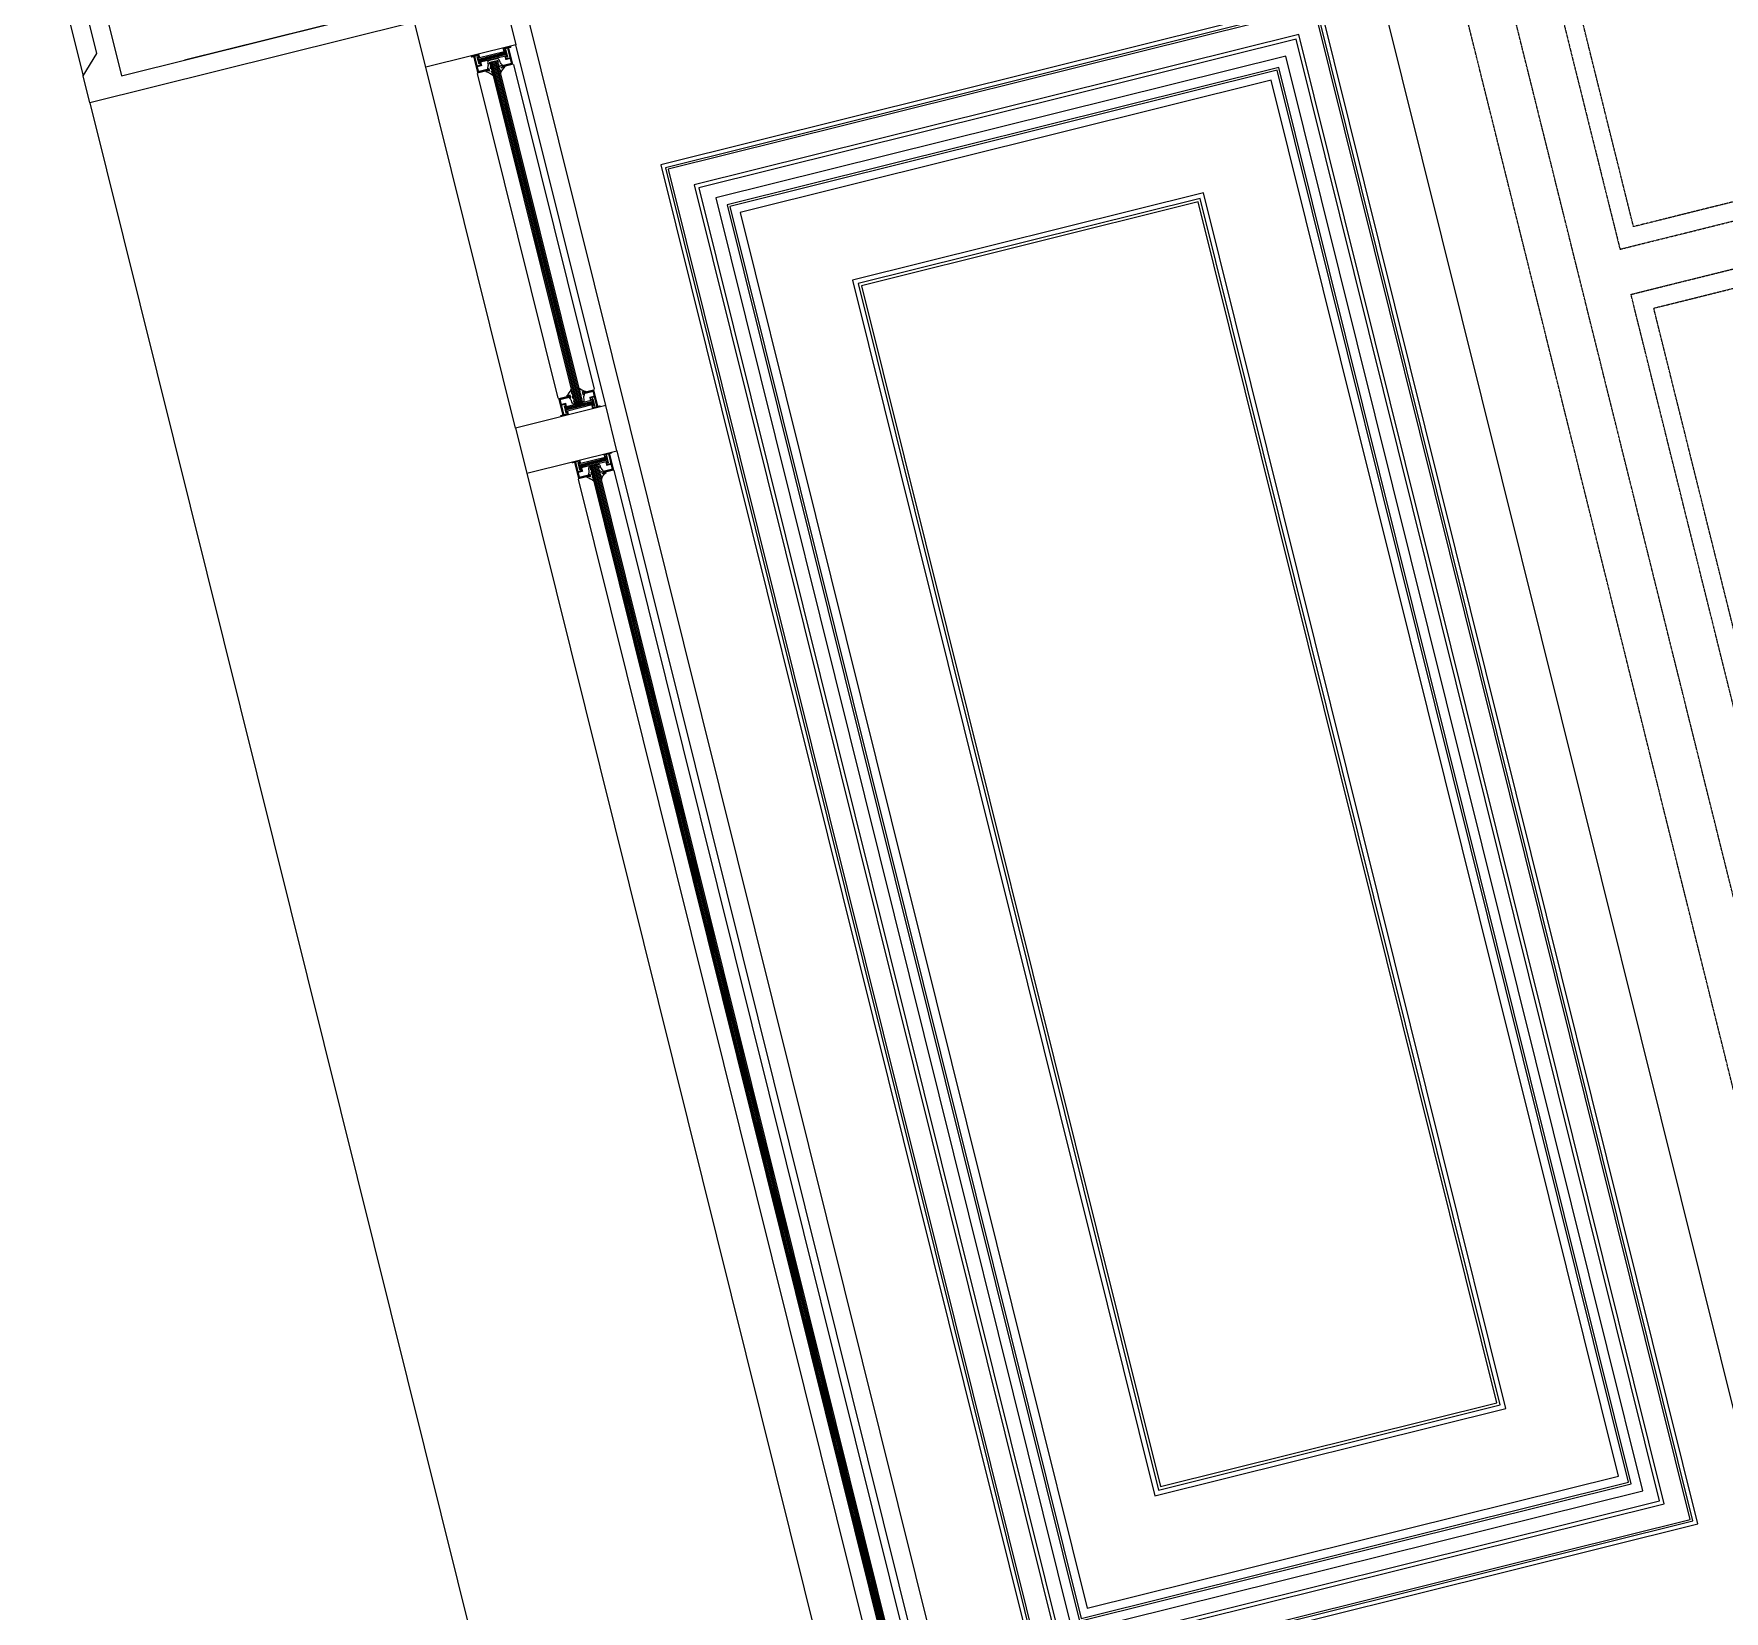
# Model space of a CAD drawing. Header units: inches. Extents: x 122939 to 389145, y 29603 to 574065.
# Drawn here: x 362256 to 364075, y 512711 to 514408 of the extents above; entities that cross this region are included whole.
import ezdxf

# ---------------------------------------------------------------- set-up
doc = ezdxf.new("R2010")
doc.units = ezdxf.units.IN
doc.header["$MEASUREMENT"] = 0
doc.linetypes.add('HIDDEN', pattern=[0.375, 0.25, -0.125])
for name, color, linetype, lineweight in [('A-FLOR-SLAB', 7, 'Continuous', 40), ('A-GLAZ', 134, 'Continuous', 18), ('A-RNDR-ALUM', 1, 'Continuous', 9), ('A-RNDR-PT36', 253, 'Continuous', 20), ('A-WALL-STON', 4, 'Continuous', 18), ('GRC', 41, 'Continuous', 0)]:
    doc.layers.add(name, color=color, linetype=linetype, lineweight=lineweight)
doc.layers.add('A-WALL', color=7, linetype='Continuous')
doc.layers.add('gypsum', color=31, linetype='Continuous')

# ---------------------------------------------------------------- blocks, each defined once
blk = doc.blocks.new('win1')
at = {"color": 252, "linetype": 'HIDDEN', "ltscale": 0.5}
for p, q in [((99.8, 2748.8), (99.8, 2348.6, 0)), ((99.8, 2348.6, 0), (1050.2, 2348.6, 0))]:
    blk.add_line(p, q, dxfattribs=at)
at = {"color": 252, "linetype": 'HIDDEN', "ltscale": 0.5, "elevation": 0}
for points in [[(0, 2848.8), (1150, 2848.8), (1150, -101.2), (0, -101.2)], [(119.8, 2728.8), (1030.2, 2728.8), (1030.2, 2368.6), (119.8, 2368.6)], [(99.6, 2298.6), (1050.4, 2298.6), (1050.4, 398.6), (99.6, 398.6)], [(119.8, 2278.3), (1030.2, 2278.3), (1030.2, 418.8), (119.8, 418.8)]]:
    blk.add_lwpolyline(points, close=True, dxfattribs=at)
blk.add_lwpolyline([(50, 2798.8), (1100, 2798.8), (1100, -101.2), (50, -101.2), (50, 2798.8), (1100, 2798.8), (1100, -101.2)], dxfattribs=at)
blk = doc.blocks.new('GLAZ-2')
at = {"layer": 'A-GLAZ'}
for p, q in [((-26.3, 2838.5, 0), (-26.3, 2458.5, 0)), ((-24.9, 2838.5, 0), (-24.9, 2458.5, 0)), ((-23.6, 2838.5, 0), (-23.6, 2458.5, 0)), ((-22.3, 2838.5, 0), (-22.3, 2458.5, 0)), ((-20.9, 2838.5, 0), (-20.9, 2458.5, 0)), ((-19.6, 2838.5, 0), (-19.6, 2458.5, 0)), ((-18.3, 2838.5, 0), (-18.3, 2458.5, 0)), ((-26.3, 511.6, 0), (-26.3, 2391.7, 0)), ((-24.9, 511.6, 0), (-24.9, 2391.7, 0)), ((-23.6, 511.6, 0), (-23.6, 2391.7, 0)), ((-22.3, 511.6, 0), (-22.3, 2391.7, 0)), ((-20.9, 511.6, 0), (-20.9, 2391.7, 0)), ((-19.6, 511.6, 0), (-19.6, 2391.7, 0)), ((-18.3, 511.6, 0), (-18.3, 2391.7, 0))]:
    blk.add_line(p, q, dxfattribs=at)
at = {"layer": 'A-RNDR-ALUM'}
for p, q in [((-50, 2450), (-50, 2850, 0)), ((-38.2, 2847.4, 0), (-37.5, 2847.4, 0)), ((-38.2, 2839.4, 0), (-38.2, 2847.4, 0)), ((-38.2, 2847.4, 0), (-37.5, 2847.4, 0)), ((-38.2, 2839.4, 0), (-38.2, 2847.4, 0)), ((-38.2, 2839.4, 0), (-37.5, 2839.4, 0)), ((-38.2, 2839.4, 0), (-37.5, 2839.4, 0)), ((-37.5, 2839.4, 0), (-37.5, 2847.4, 0)), ((-37.5, 2839.4, 0), (-37.5, 2847.4, 0)), ((-37.5, 2845.7, 0), (-7.1, 2845.7, 0)), ((-37.5, 2845.7, 0), (-7.1, 2845.7, 0)), ((-37.5, 2844.5, 0), (-7.1, 2844.5, 0)), ((-37.5, 2844.5, 0), (-7.1, 2844.5, 0)), ((-37.5, 2843.4, 0), (-7.1, 2843.4, 0)), ((-37.5, 2843.4, 0), (-7.1, 2843.4, 0)), ((-37.5, 2842.2, 0), (-7.1, 2842.2, 0)), ((-37.5, 2842.2, 0), (-7.1, 2842.2, 0)), ((-37.5, 2841, 0), (-7.1, 2841, 0)), ((-37.5, 2841, 0), (-7.1, 2841, 0)), ((-36, 2847.4, 0), (-35.3, 2847.4, 0)), ((-36, 2847.4, 0), (-35.3, 2847.4, 0)), ((-36, 2839.4, 0), (-35.3, 2839.4, 0)), ((-36, 2839.4, 0), (-35.3, 2839.4, 0)), ((-6.4, 2847.4, 0), (-7.1, 2847.4, 0)), ((-7.1, 2839.4, 0), (-7.1, 2847.4, 0)), ((-6.4, 2847.4, 0), (-7.1, 2847.4, 0)), ((-7.1, 2839.4, 0), (-7.1, 2847.4, 0)), ((-6.4, 2839.4, 0), (-7.1, 2839.4, 0)), ((-6.4, 2839.4, 0), (-7.1, 2839.4, 0)), ((-6.4, 2839.4, 0), (-6.4, 2847.4, 0)), ((-6.4, 2839.4, 0), (-6.4, 2847.4, 0)), ((50, 2450), (50, 2850, 0)), ((-38.2, 2460.6, 0), (-37.5, 2460.6, 0)), ((-38.2, 2460.6, 0), (-38.2, 2452.6, 0)), ((-38.2, 2460.6, 0), (-37.5, 2460.6, 0)), ((-38.2, 2460.6, 0), (-38.2, 2452.6, 0)), ((-37.5, 2460.6, 0), (-37.5, 2452.6, 0)), ((-37.5, 2460.6, 0), (-37.5, 2452.6, 0)), ((-37.5, 2459, 0), (-7.1, 2459, 0)), ((-37.5, 2459, 0), (-7.1, 2459, 0)), ((-37.5, 2457.8, 0), (-7.1, 2457.8, 0)), ((-37.5, 2457.8, 0), (-7.1, 2457.8, 0)), ((-37.5, 2456.6, 0), (-7.1, 2456.6, 0)), ((-37.5, 2456.6, 0), (-7.1, 2456.6, 0)), ((-36, 2460.6, 0), (-35.3, 2460.6, 0)), ((-36, 2460.6, 0), (-35.3, 2460.6, 0)), ((-6.4, 2460.6, 0), (-7.1, 2460.6, 0)), ((-7.1, 2460.6, 0), (-7.1, 2452.6, 0)), ((-6.4, 2460.6, 0), (-7.1, 2460.6, 0)), ((-7.1, 2460.6, 0), (-7.1, 2452.6, 0)), ((-6.4, 2460.6, 0), (-6.4, 2452.6, 0)), ((-6.4, 2460.6, 0), (-6.4, 2452.6, 0)), ((-38.2, 2452.6, 0), (-37.5, 2452.6, 0)), ((-38.2, 2452.6, 0), (-37.5, 2452.6, 0)), ((-37.5, 2455.5, 0), (-7.1, 2455.5, 0)), ((-37.5, 2455.5, 0), (-7.1, 2455.5, 0)), ((-37.5, 2454.3, 0), (-7.1, 2454.3, 0)), ((-37.5, 2454.3, 0), (-7.1, 2454.3, 0)), ((-36, 2452.6, 0), (-35.3, 2452.6, 0)), ((-36, 2452.6, 0), (-35.3, 2452.6, 0)), ((-6.4, 2452.6, 0), (-7.1, 2452.6, 0)), ((-6.4, 2452.6, 0), (-7.1, 2452.6, 0)), ((-50, 2400), (-50, 500, 0)), ((-38.2, 2397.6, 0), (-37.5, 2397.6, 0)), ((-38.2, 2389.6, 0), (-38.2, 2397.6, 0)), ((-38.2, 2397.6, 0), (-37.5, 2397.6, 0)), ((-38.2, 2389.6, 0), (-38.2, 2397.6, 0)), ((-38.2, 2389.6, 0), (-37.5, 2389.6, 0)), ((-38.2, 2389.6, 0), (-37.5, 2389.6, 0)), ((-37.5, 2389.6, 0), (-37.5, 2397.6, 0)), ((-37.5, 2389.6, 0), (-37.5, 2397.6, 0)), ((-37.5, 2396, 0), (-7.1, 2396, 0)), ((-37.5, 2396, 0), (-7.1, 2396, 0)), ((-37.5, 2394.8, 0), (-7.1, 2394.8, 0)), ((-37.5, 2394.8, 0), (-7.1, 2394.8, 0)), ((-37.5, 2393.6, 0), (-7.1, 2393.6, 0)), ((-37.5, 2393.6, 0), (-7.1, 2393.6, 0)), ((-37.5, 2392.5, 0), (-7.1, 2392.5, 0)), ((-37.5, 2392.5, 0), (-7.1, 2392.5, 0)), ((-37.5, 2391.3, 0), (-7.1, 2391.3, 0)), ((-37.5, 2391.3, 0), (-7.1, 2391.3, 0)), ((-36, 2397.6, 0), (-35.3, 2397.6, 0)), ((-36, 2397.6, 0), (-35.3, 2397.6, 0)), ((-36, 2389.6, 0), (-35.3, 2389.6, 0)), ((-36, 2389.6, 0), (-35.3, 2389.6, 0)), ((-6.4, 2397.6, 0), (-7.1, 2397.6, 0)), ((-7.1, 2389.6, 0), (-7.1, 2397.6, 0)), ((-6.4, 2397.6, 0), (-7.1, 2397.6, 0)), ((-7.1, 2389.6, 0), (-7.1, 2397.6, 0)), ((-6.4, 2389.6, 0), (-7.1, 2389.6, 0)), ((-6.4, 2389.6, 0), (-7.1, 2389.6, 0)), ((-6.4, 2389.6, 0), (-6.4, 2397.6, 0)), ((-6.4, 2389.6, 0), (-6.4, 2397.6, 0)), ((50, 2400), (50, 500, 0))]:
    blk.add_line(p, q, dxfattribs=at)
for points in [[(-50, 2850), (50, 2850), (50, 2900), (-50, 2900)], [(-50, 2450), (50, 2450), (50, 2400), (-50, 2400)]]:
    blk.add_lwpolyline(points, close=True, dxfattribs=at)
at = {"layer": 'A-RNDR-ALUM', "const_width": 0.928, "elevation": 0}
for points in [[(-43.7, 2848.6, -0.414214), (-44.2, 2849.1)], [(-43.7, 2848.6, -0.414214), (-44.2, 2849.1)], [(-0.7, 2848.6, 0.414214), (-0.2, 2849.1)], [(-0.7, 2848.6, 0.414214), (-0.2, 2849.1)], [(-43.7, 2451.4, 0.414214), (-44.2, 2450.9)], [(-43.7, 2451.4, 0.414214), (-44.2, 2450.9)], [(-0.7, 2451.4, -0.414214), (-0.2, 2450.9)], [(-0.7, 2451.4, -0.414214), (-0.2, 2450.9)], [(-43.7, 2398.9, -0.414214), (-44.2, 2399.3)], [(-43.7, 2398.9, -0.414214), (-44.2, 2399.3)], [(-0.7, 2398.8, 0.414214), (-0.2, 2399.3)], [(-0.7, 2398.8, 0.414214), (-0.2, 2399.3)]]:
    blk.add_lwpolyline(points, format="xyb", dxfattribs=at)
at = {"layer": 'A-RNDR-ALUM', "elevation": 0}
for points in [[(-14, 2832.4), (-15.6, 2832.4), (-15.6, 2829.5, -0.015553), (-14.8, 2830), (-11.6, 2830, 0.104304), (-18.3, 2823.9), (-18.3, 2826.5, -0.016036), (-17.6, 2827.2), (-17.6, 2828.5), (-18.3, 2829.1), (-18.3, 2832), (-17.6, 2831.3), (-17.6, 2833.7), (-18.3, 2834.3), (-18.3, 2837.2), (-17.6, 2836.5), (-17.6, 2837.8, 0.414214), (-18.3, 2838.5), (-26.3, 2838.5, 0.414214), (-26.9, 2837.8), (-26.9, 2836.5), (-26.3, 2837.2), (-26.3, 2834.3), (-26.9, 2833.7), (-26.9, 2831.3), (-26.3, 2832), (-26.3, 2829.1), (-26.9, 2828.5), (-26.9, 2827.2, -0.016036), (-26.3, 2826.5), (-26.3, 2823.9, 0.104304), (-33, 2830), (-29.8, 2830, -0.015553), (-28.9, 2829.5), (-28.9, 2832.4), (-30.6, 2832.4, 0.021646), (-28.9, 2835.9), (-28.9, 2837.8, -0.414214), (-26.3, 2840.5), (-18.3, 2840.5, -0.414214), (-15.6, 2837.8), (-15.6, 2835.9, 0.021646)], [(-14, 2467.6), (-15.6, 2467.6), (-15.6, 2470.5, 0.015553), (-14.8, 2470), (-11.6, 2470, -0.104304), (-18.3, 2476.1), (-18.3, 2473.5, 0.016036), (-17.6, 2472.8), (-17.6, 2471.5), (-18.3, 2470.9), (-18.3, 2468), (-17.6, 2468.7), (-17.6, 2466.3), (-18.3, 2465.7), (-18.3, 2462.8), (-17.6, 2463.5), (-17.6, 2462.2, -0.414214), (-18.3, 2461.5), (-26.3, 2461.5, -0.414214), (-26.9, 2462.2), (-26.9, 2463.5), (-26.3, 2462.8), (-26.3, 2465.7), (-26.9, 2466.3), (-26.9, 2468.7), (-26.3, 2468), (-26.3, 2470.9), (-26.9, 2471.5), (-26.9, 2472.8, 0.016036), (-26.3, 2473.5), (-26.3, 2476.1, -0.104304), (-33, 2470), (-29.8, 2470, 0.015553), (-28.9, 2470.5), (-28.9, 2467.6), (-30.6, 2467.6, -0.021646), (-28.9, 2464.1), (-28.9, 2462.2, 0.414214), (-26.3, 2459.5), (-18.3, 2459.5, 0.414214), (-15.6, 2462.2), (-15.6, 2464.1, -0.021646)], [(-14, 2382.6), (-15.6, 2382.6), (-15.6, 2379.7, -0.015553), (-14.8, 2380.2), (-11.6, 2380.2, 0.104304), (-18.3, 2374.1), (-18.3, 2376.7, -0.016036), (-17.6, 2377.5), (-17.6, 2378.7), (-18.3, 2379.4), (-18.3, 2382.2), (-17.6, 2381.5), (-17.6, 2383.9), (-18.3, 2384.6), (-18.3, 2387.4), (-17.6, 2386.7), (-17.6, 2388, 0.414214), (-18.3, 2388.7), (-26.3, 2388.7, 0.414214), (-26.9, 2388), (-26.9, 2386.7), (-26.3, 2387.4), (-26.3, 2384.6), (-26.9, 2383.9), (-26.9, 2381.5), (-26.3, 2382.2), (-26.3, 2379.4), (-26.9, 2378.7), (-26.9, 2377.5, -0.016036), (-26.3, 2376.7), (-26.3, 2374.1, 0.104304), (-33, 2380.2), (-29.8, 2380.2, -0.015553), (-28.9, 2379.7), (-28.9, 2382.6), (-30.6, 2382.6, 0.021646), (-28.9, 2386.2), (-28.9, 2388, -0.414214), (-26.3, 2390.7), (-18.3, 2390.7, -0.414214), (-15.6, 2388), (-15.6, 2386.2, 0.021646)]]:
    blk.add_lwpolyline(points, format="xyb", close=True, dxfattribs=at)
at = {"layer": 'A-RNDR-ALUM'}
for points in [[(-44.6, 2850, 0), (-44.6, 2849.1, 0), (-42.2, 2850, 0), (-43.7, 2849.1, 0)], [(-44.6, 2850, 0), (-44.6, 2849.1, 0), (-42.2, 2850, 0), (-43.7, 2849.1, 0)], [(-42.2, 2850, 0), (-43.7, 2849.1, 0), (-42.2, 2848.2, 0), (-43.7, 2848.2, 0)], [(-42.2, 2850, 0), (-43.7, 2849.1, 0), (-42.2, 2848.2, 0), (-43.7, 2848.2, 0)], [(-36.9, 2848.2, 0), (-35, 2850, 0), (-39.8, 2848.2, 0), (-39.8, 2850, 0)], [(-36.9, 2848.2, 0), (-35, 2850, 0), (-39.8, 2848.2, 0), (-39.8, 2850, 0)], [(-39.8, 2836.7, 0), (-39.8, 2838.5, 0), (-35, 2836.7, 0), (-36.9, 2838.5, 0)], [(-39.8, 2836.7, 0), (-39.8, 2838.5, 0), (-35, 2836.7, 0), (-36.9, 2838.5, 0)], [(-36.9, 2846, 0), (-35, 2846, 0), (-36.9, 2848.2, 0), (-35, 2850, 0)], [(-36.9, 2846, 0), (-35, 2846, 0), (-36.9, 2848.2, 0), (-35, 2850, 0)], [(-36.9, 2840.7, 0), (-35, 2840.7, 0), (-36.9, 2838.5, 0), (-35, 2836.7, 0)], [(-36.9, 2840.7, 0), (-35, 2840.7, 0), (-36.9, 2838.5, 0), (-35, 2836.7, 0)], [(-7.5, 2848.2, 0), (-9.4, 2850, 0), (-4.6, 2848.2, 0), (-4.6, 2850, 0)], [(-7.5, 2846, 0), (-9.4, 2846, 0), (-7.5, 2848.2, 0), (-9.4, 2850, 0)], [(-7.5, 2846, 0), (-9.4, 2846, 0), (-7.5, 2848.2, 0), (-9.4, 2850, 0)], [(-7.5, 2848.2, 0), (-9.4, 2850, 0), (-4.6, 2848.2, 0), (-4.6, 2850, 0)], [(-7.5, 2840.7, 0), (-9.4, 2840.7, 0), (-7.5, 2838.5, 0), (-9.4, 2836.7, 0)], [(-7.5, 2840.7, 0), (-9.4, 2840.7, 0), (-7.5, 2838.5, 0), (-9.4, 2836.7, 0)], [(-4.6, 2836.7, 0), (-4.6, 2838.5, 0), (-9.4, 2836.7, 0), (-7.5, 2838.5, 0)], [(-4.6, 2836.7, 0), (-4.6, 2838.5, 0), (-9.4, 2836.7, 0), (-7.5, 2838.5, 0)], [(-2.2, 2850, 0), (-0.7, 2849.1, 0), (-2.2, 2848.2, 0), (-0.7, 2848.2, 0)], [(0.2, 2850, 0), (0.2, 2849.1, 0), (-2.2, 2850, 0), (-0.7, 2849.1, 0)], [(-2.2, 2850, 0), (-0.7, 2849.1, 0), (-2.2, 2848.2, 0), (-0.7, 2848.2, 0)], [(0.2, 2850, 0), (0.2, 2849.1, 0), (-2.2, 2850, 0), (-0.7, 2849.1, 0)], [(-40.6, 2832.4, 0), (-40.6, 2831.2, 0), (-29.9, 2832.4, 0), (-29.9, 2831.2, 0)], [(-40.6, 2832.4, 0), (-40.6, 2831.2, 0), (-29.9, 2832.4, 0), (-29.9, 2831.2, 0)], [(-40.6, 2831.2, 0), (-40.6, 2830, 0), (-29.9, 2831.2, 0), (-29.9, 2830, 0)], [(-40.6, 2831.2, 0), (-40.6, 2830, 0), (-29.9, 2831.2, 0), (-29.9, 2830, 0)], [(-4.3, 2832.4, 0), (-4.3, 2831.2, 0), (-15.1, 2832.4, 0), (-15.1, 2831.2, 0)], [(-4.3, 2832.4, 0), (-4.3, 2831.2, 0), (-15.1, 2832.4, 0), (-15.1, 2831.2, 0)], [(-4.3, 2831.2, 0), (-4.3, 2830, 0), (-15.1, 2831.2, 0), (-15.1, 2830, 0)], [(-4.3, 2831.2, 0), (-4.3, 2830, 0), (-15.1, 2831.2, 0), (-15.1, 2830, 0)], [(-40.6, 2468.8, 0), (-40.6, 2470, 0), (-29.9, 2468.8, 0), (-29.9, 2470, 0)], [(-40.6, 2468.8, 0), (-40.6, 2470, 0), (-29.9, 2468.8, 0), (-29.9, 2470, 0)], [(-40.6, 2467.6, 0), (-40.6, 2468.8, 0), (-29.9, 2467.6, 0), (-29.9, 2468.8, 0)], [(-40.6, 2467.6, 0), (-40.6, 2468.8, 0), (-29.9, 2467.6, 0), (-29.9, 2468.8, 0)], [(-39.8, 2463.3, 0), (-39.8, 2461.5, 0), (-35, 2463.3, 0), (-36.9, 2461.5, 0)], [(-39.8, 2463.3, 0), (-39.8, 2461.5, 0), (-35, 2463.3, 0), (-36.9, 2461.5, 0)], [(-36.9, 2459.3, 0), (-35, 2459.3, 0), (-36.9, 2461.5, 0), (-35, 2463.3, 0)], [(-36.9, 2459.3, 0), (-35, 2459.3, 0), (-36.9, 2461.5, 0), (-35, 2463.3, 0)], [(-4.3, 2468.8, 0), (-4.3, 2470, 0), (-15.1, 2468.8, 0), (-15.1, 2470, 0)], [(-4.3, 2468.8, 0), (-4.3, 2470, 0), (-15.1, 2468.8, 0), (-15.1, 2470, 0)], [(-4.3, 2467.6, 0), (-4.3, 2468.8, 0), (-15.1, 2467.6, 0), (-15.1, 2468.8, 0)], [(-4.3, 2467.6, 0), (-4.3, 2468.8, 0), (-15.1, 2467.6, 0), (-15.1, 2468.8, 0)], [(-4.6, 2463.3, 0), (-4.6, 2461.5, 0), (-9.4, 2463.3, 0), (-7.5, 2461.5, 0)], [(-7.5, 2459.3, 0), (-9.4, 2459.3, 0), (-7.5, 2461.5, 0), (-9.4, 2463.3, 0)], [(-4.6, 2463.3, 0), (-4.6, 2461.5, 0), (-9.4, 2463.3, 0), (-7.5, 2461.5, 0)], [(-7.5, 2459.3, 0), (-9.4, 2459.3, 0), (-7.5, 2461.5, 0), (-9.4, 2463.3, 0)], [(-44.6, 2450, 0), (-44.6, 2450.9, 0), (-42.2, 2450, 0), (-43.7, 2450.9, 0)], [(-44.6, 2450, 0), (-44.6, 2450.9, 0), (-42.2, 2450, 0), (-43.7, 2450.9, 0)], [(-42.2, 2450, 0), (-43.7, 2450.9, 0), (-42.2, 2451.8, 0), (-43.7, 2451.8, 0)], [(-42.2, 2450, 0), (-43.7, 2450.9, 0), (-42.2, 2451.8, 0), (-43.7, 2451.8, 0)], [(-36.9, 2451.8, 0), (-35, 2450, 0), (-39.8, 2451.8, 0), (-39.8, 2450, 0)], [(-36.9, 2451.8, 0), (-35, 2450, 0), (-39.8, 2451.8, 0), (-39.8, 2450, 0)], [(-36.9, 2454, 0), (-35, 2454, 0), (-36.9, 2451.8, 0), (-35, 2450, 0)], [(-36.9, 2454, 0), (-35, 2454, 0), (-36.9, 2451.8, 0), (-35, 2450, 0)], [(-7.5, 2454, 0), (-9.4, 2454, 0), (-7.5, 2451.8, 0), (-9.4, 2450, 0)], [(-7.5, 2454, 0), (-9.4, 2454, 0), (-7.5, 2451.8, 0), (-9.4, 2450, 0)], [(-7.5, 2451.8, 0), (-9.4, 2450, 0), (-4.6, 2451.8, 0), (-4.6, 2450, 0)], [(-7.5, 2451.8, 0), (-9.4, 2450, 0), (-4.6, 2451.8, 0), (-4.6, 2450, 0)], [(-2.2, 2450, 0), (-0.7, 2450.9, 0), (-2.2, 2451.8, 0), (-0.7, 2451.8, 0)], [(-2.2, 2450, 0), (-0.7, 2450.9, 0), (-2.2, 2451.8, 0), (-0.7, 2451.8, 0)], [(0.2, 2450, 0), (0.2, 2450.9, 0), (-2.2, 2450, 0), (-0.7, 2450.9, 0)], [(0.2, 2450, 0), (0.2, 2450.9, 0), (-2.2, 2450, 0), (-0.7, 2450.9, 0)], [(-44.6, 2400.3, 0), (-44.6, 2399.3, 0), (-42.2, 2400.3, 0), (-43.7, 2399.3, 0)], [(-44.6, 2400.3, 0), (-44.6, 2399.3, 0), (-42.2, 2400.3, 0), (-43.7, 2399.3, 0)], [(-42.2, 2400.3, 0), (-43.7, 2399.3, 0), (-42.2, 2398.4, 0), (-43.7, 2398.4, 0)], [(-42.2, 2400.3, 0), (-43.7, 2399.3, 0), (-42.2, 2398.4, 0), (-43.7, 2398.4, 0)], [(-36.9, 2398.4, 0), (-35, 2400.3, 0), (-39.8, 2398.4, 0), (-39.8, 2400.3, 0)], [(-36.9, 2398.4, 0), (-35, 2400.3, 0), (-39.8, 2398.4, 0), (-39.8, 2400.3, 0)], [(-39.8, 2386.9, 0), (-39.8, 2388.8, 0), (-35, 2386.9, 0), (-36.9, 2388.8, 0)], [(-39.8, 2386.9, 0), (-39.8, 2388.8, 0), (-35, 2386.9, 0), (-36.9, 2388.8, 0)], [(-36.9, 2396.3, 0), (-35, 2396.3, 0), (-36.9, 2398.4, 0), (-35, 2400.3, 0)], [(-36.9, 2396.3, 0), (-35, 2396.3, 0), (-36.9, 2398.4, 0), (-35, 2400.3, 0)], [(-36.9, 2390.9, 0), (-35, 2390.9, 0), (-36.9, 2388.8, 0), (-35, 2386.9, 0)], [(-36.9, 2390.9, 0), (-35, 2390.9, 0), (-36.9, 2388.8, 0), (-35, 2386.9, 0)], [(-7.5, 2398.4, 0), (-9.4, 2400.3, 0), (-4.6, 2398.4, 0), (-4.6, 2400.3, 0)], [(-7.5, 2396.3, 0), (-9.4, 2396.3, 0), (-7.5, 2398.4, 0), (-9.4, 2400.3, 0)], [(-7.5, 2396.3, 0), (-9.4, 2396.3, 0), (-7.5, 2398.4, 0), (-9.4, 2400.3, 0)], [(-7.5, 2398.4, 0), (-9.4, 2400.3, 0), (-4.6, 2398.4, 0), (-4.6, 2400.3, 0)], [(-7.5, 2390.9, 0), (-9.4, 2390.9, 0), (-7.5, 2388.8, 0), (-9.4, 2386.9, 0)], [(-7.5, 2390.9, 0), (-9.4, 2390.9, 0), (-7.5, 2388.8, 0), (-9.4, 2386.9, 0)], [(-4.6, 2386.9, 0), (-4.6, 2388.8, 0), (-9.4, 2386.9, 0), (-7.5, 2388.8, 0)], [(-4.6, 2386.9, 0), (-4.6, 2388.8, 0), (-9.4, 2386.9, 0), (-7.5, 2388.8, 0)], [(-2.2, 2400.3, 0), (-0.7, 2399.3, 0), (-2.2, 2398.4, 0), (-0.7, 2398.4, 0)], [(0.2, 2400.3, 0), (0.2, 2399.3, 0), (-2.2, 2400.3, 0), (-0.7, 2399.3, 0)], [(-2.2, 2400.3, 0), (-0.7, 2399.3, 0), (-2.2, 2398.4, 0), (-0.7, 2398.4, 0)], [(0.2, 2400.3, 0), (0.2, 2399.3, 0), (-2.2, 2400.3, 0), (-0.7, 2399.3, 0)], [(-40.6, 2382.6, 0), (-40.6, 2381.4, 0), (-29.9, 2382.6, 0), (-29.9, 2381.4, 0)], [(-40.6, 2382.6, 0), (-40.6, 2381.4, 0), (-29.9, 2382.6, 0), (-29.9, 2381.4, 0)], [(-40.6, 2381.4, 0), (-40.6, 2380.2, 0), (-29.9, 2381.4, 0), (-29.9, 2380.2, 0)], [(-40.6, 2381.4, 0), (-40.6, 2380.2, 0), (-29.9, 2381.4, 0), (-29.9, 2380.2, 0)], [(-4.3, 2382.6, 0), (-4.3, 2381.4, 0), (-15.1, 2382.6, 0), (-15.1, 2381.4, 0)], [(-4.3, 2382.6, 0), (-4.3, 2381.4, 0), (-15.1, 2382.6, 0), (-15.1, 2381.4, 0)], [(-4.3, 2381.4, 0), (-4.3, 2380.2, 0), (-15.1, 2381.4, 0), (-15.1, 2380.2, 0)], [(-4.3, 2381.4, 0), (-4.3, 2380.2, 0), (-15.1, 2381.4, 0), (-15.1, 2380.2, 0)]]:
    blk.add_solid(points, dxfattribs=at)
for points in [[(-42.2, 2830, 0), (-39.8, 2832.4, 0), (-42.2, 2850, 0), (-39.8, 2850, 0)], [(-42.2, 2830, 0), (-39.8, 2832.4, 0), (-42.2, 2850, 0), (-39.8, 2850, 0)], [(-4.6, 2832.4, 0), (-2.2, 2830, 0), (-4.6, 2850, 0), (-2.2, 2850, 0)], [(-4.6, 2832.4, 0), (-2.2, 2830, 0), (-4.6, 2850, 0), (-2.2, 2850, 0)], [(-42.2, 2830, 0), (-39.8, 2832.4, 0), (-40.1, 2830, 0), (-40.1, 2832.4, 0)], [(-42.2, 2830, 0), (-39.8, 2832.4, 0), (-40.1, 2830, 0), (-40.1, 2832.4, 0)], [(-2.2, 2830, 0), (-4.6, 2832.4, 0), (-4.3, 2830, 0), (-4.3, 2832.4, 0)], [(-2.2, 2830, 0), (-4.6, 2832.4, 0), (-4.3, 2830, 0), (-4.3, 2832.4, 0)], [(-42.2, 2470, 0), (-39.8, 2467.6, 0), (-42.2, 2450, 0), (-39.8, 2450, 0)], [(-42.2, 2470, 0), (-39.8, 2467.6, 0), (-40.1, 2470, 0), (-40.1, 2467.6, 0)], [(-42.2, 2470, 0), (-39.8, 2467.6, 0), (-42.2, 2450, 0), (-39.8, 2450, 0)], [(-42.2, 2470, 0), (-39.8, 2467.6, 0), (-40.1, 2470, 0), (-40.1, 2467.6, 0)], [(-4.6, 2467.6, 0), (-2.2, 2470, 0), (-4.6, 2450, 0), (-2.2, 2450, 0)], [(-2.2, 2470, 0), (-4.6, 2467.6, 0), (-4.3, 2470, 0), (-4.3, 2467.6, 0)], [(-4.6, 2467.6, 0), (-2.2, 2470, 0), (-4.6, 2450, 0), (-2.2, 2450, 0)], [(-2.2, 2470, 0), (-4.6, 2467.6, 0), (-4.3, 2470, 0), (-4.3, 2467.6, 0)], [(-42.2, 2380.2, 0), (-39.8, 2382.6, 0), (-42.2, 2400.3, 0), (-39.8, 2400.3, 0)], [(-42.2, 2380.2, 0), (-39.8, 2382.6, 0), (-42.2, 2400.3, 0), (-39.8, 2400.3, 0)], [(-4.6, 2382.6, 0), (-2.2, 2380.2, 0), (-4.6, 2400.3, 0), (-2.2, 2400.3, 0)], [(-4.6, 2382.6, 0), (-2.2, 2380.2, 0), (-4.6, 2400.3, 0), (-2.2, 2400.3, 0)], [(-42.2, 2380.2, 0), (-39.8, 2382.6, 0), (-40.1, 2380.2, 0), (-40.1, 2382.6, 0)], [(-42.2, 2380.2, 0), (-39.8, 2382.6, 0), (-40.1, 2380.2, 0), (-40.1, 2382.6, 0)], [(-2.2, 2380.2, 0), (-4.6, 2382.6, 0), (-4.3, 2380.2, 0), (-4.3, 2382.6, 0)], [(-2.2, 2380.2, 0), (-4.6, 2382.6, 0), (-4.3, 2380.2, 0), (-4.3, 2382.6, 0)]]:
    blk.add_trace(points, dxfattribs=at)
at = {"layer": 'A-RNDR-PT36'}
for p, q in [((-42.2, 2830, 0), (-42.2, 2470, 0)), ((-2.2, 2470, 0), (-2.2, 2830, 0)), ((-42.2, 520, 0), (-42.2, 2380.2, 0)), ((-2.2, 2380.2, 0), (-2.2, 520, 0))]:
    blk.add_line(p, q, dxfattribs=at)

msp = doc.modelspace()

# ---------------------------------------------------------------- linework, layer by layer
at = {"layer": 'A-RNDR-PT36'}
for p, q in [((362263.088, 514546.935, 0), (362308.962, 514362.556, 0)), ((362316.205, 514333.443, 0), (363016.375, 511519.236, 0))]:
    msp.add_line(p, q, dxfattribs=at)
at = {"layer": 'A-WALL'}
msp.add_line((362757.768, 514463.913, 0.008), (362418.122, 514379.41, 0.008), dxfattribs=at)
at = {"layer": 'A-WALL-STON', "elevation": 0}
msp.add_lwpolyline([(362255.845, 514576.047), (362362.591, 514602.606), (362367.42, 514583.197), (362299.491, 514566.297), (362350.193, 514362.509), (362655.874, 514438.562), (362660.703, 514419.154), (362316.205, 514333.443), (362308.962, 514362.556), (362323.541, 514386.793), (362287.326, 514532.355), (362263.088, 514546.935)], close=True, dxfattribs=at)
at = {"layer": 'GRC'}
for p in [(363506.318, 511538.085, 0), (363481.894, 511636.255, 0), (363506.318, 511538.085, 0)]:
    msp.add_line(p, (362519.64, 515503.861, 0), dxfattribs=at)
at = {"layer": 'gypsum'}
msp.add_line((364323.715, 511968.158, -0.001), (363669.137, 514599.115, 0), dxfattribs=at)
at = {"layer": 'gypsum', "elevation": 0}
for points in [[(363338.065, 512628.534), (364046.469, 512804.784), (363638.839, 514443.179), (362930.435, 514266.93)], [(363341.227, 512633.79), (364041.213, 512807.945), (363635.677, 514437.923), (362935.691, 514263.768)], [(363342.921, 512636.606), (364038.397, 512809.639), (363633.983, 514435.107), (362938.507, 514262.074)], [(363359.772, 512664.62), (364010.383, 512826.491), (363617.132, 514407.093), (362966.521, 514245.222)], [(363362.766, 512669.596), (364005.407, 512829.484), (363614.138, 514402.117), (362971.497, 514242.229)], [(363373.713, 512687.794), (363987.209, 512840.431), (363603.192, 514383.919), (362989.695, 514231.282)], [(363381.184, 512700.215), (363974.788, 512847.903), (363595.72, 514371.498), (363002.116, 514223.811)], [(363382.917, 512703.096), (363971.906, 512849.636), (363593.987, 514368.617), (363004.998, 514222.077)], [(363389.43, 512713.923), (363961.08, 512856.149), (363587.474, 514357.79), (363015.824, 514215.565)], [(363462.328, 512835.109), (363839.894, 512929.047), (363514.576, 514236.605), (363137.01, 514142.667)], [(363465.968, 512841.159), (363833.844, 512932.686), (363510.936, 514230.554), (363143.06, 514139.027)], [(363468.155, 512844.795), (363830.208, 512934.873), (363508.749, 514226.918), (363146.696, 514136.84)]]:
    msp.add_lwpolyline(points, close=True, dxfattribs=at)

# ---------------------------------------------------------------- block references
at = {"layer": 'A-FLOR-SLAB', "xscale": -1, "rotation": 13.97142328298538}
msp.add_blockref('GLAZ-2', (363414.256, 511618.228, 0), dxfattribs=at)
at = {"layer": 'GRC', "rotation": 13.97142328298565}
msp.add_blockref('win1', (364432.9, 511872.867, 0), dxfattribs=at)

doc.saveas('drawing.dxf')
